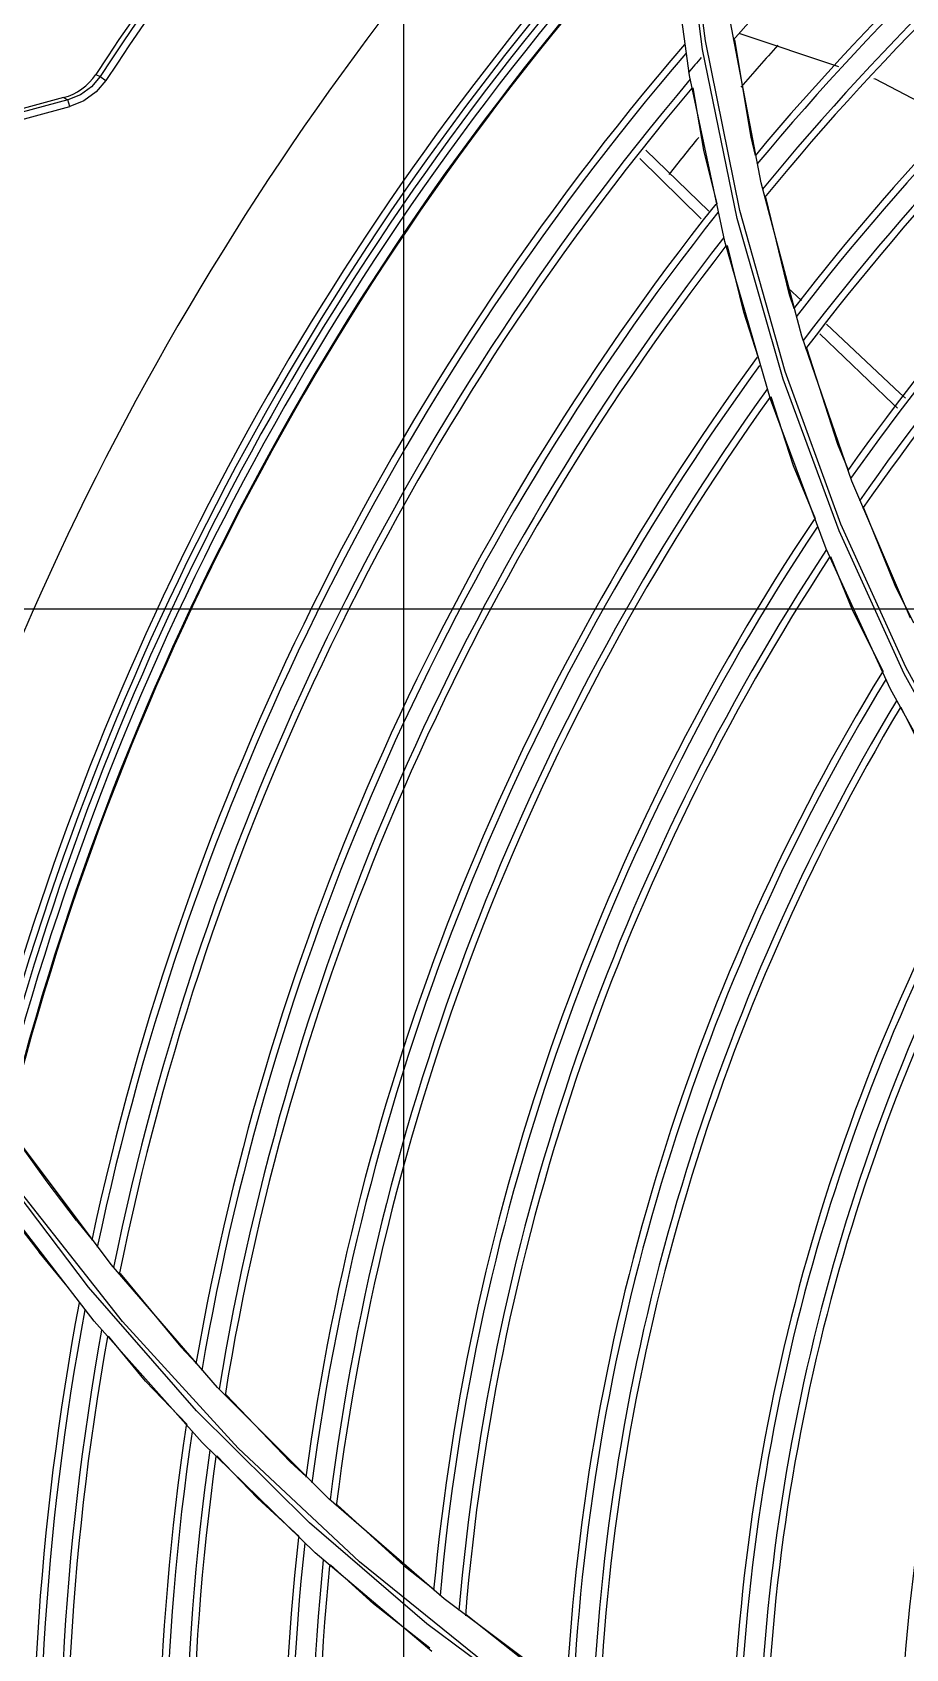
# Model space of a CAD drawing. Header units: metres. Extents: x -367 to 374, y -238 to 224.
# Drawn here: x 351.4604 to 351.5228, y 176.7256 to 176.8413 of the extents above; entities that cross this region are included whole.
import ezdxf
from ezdxf.enums import TextEntityAlignment as Align

# ---------------------------------------------------------------- set-up
doc = ezdxf.new("R2010")
doc.units = ezdxf.units.M
for name, color, linetype in [('ELE-ALIMENTADORES', 160, 'Continuous'), ('LA_BAU_BASES GERAIS_R00$0$ARQ-XREF-ATT', 8, 'Continuous'), ('LA_BAU_BASES GERAIS_R00$0$BASE', 253, 'Continuous'), ('LA_BAU_BASES GERAIS_R00$0$dutos', 31, 'Continuous')]:
    doc.layers.add(name, color=color, linetype=linetype)
doc.styles.add('LA_BAU_BASES GERAIS_R00$0$R60-125-RS', font='romans.shx', dxfattribs={"height": 0.19})
doc.styles.add('LA_BAU_BASES GERAIS_R00$0$R80-100-RS', font='romans.shx', dxfattribs={"height": 0.203})

# ---------------------------------------------------------------- blocks, each defined once
blk = doc.blocks.new('LA_BAU_BASES GERAIS_R00$0$LA_BAU_ALVENARIA SUPERIOR_R01')
at = {"layer": 'LA_BAU_BASES GERAIS_R00$0$BASE', "linetype": 'Continuous'}
blk.add_line((254.7, 176.8), (245.4, 176.8), dxfattribs=at)
blk = doc.blocks.new('LA_BAU_BASES GERAIS_R00$0$A$C2E3D5B4E')
at = {"layer": 'LA_BAU_BASES GERAIS_R00$0$dutos', "color": 251}
for p, q in [((-15.26306938527796, -0.8957732504447335), (-15.26306938527796, -1.455469513867399)), ((-15.24168826003915, -1.109963972649609), (-15.24331967553462, -1.097311278088171)), ((-15.241480286777, -1.10935572329771), (-15.24307690103842, -1.096651010520588)), ((-15.24261422483187, -1.11182290804453), (-15.2443124803649, -1.09940009205792)), ((-15.23750242366168, -1.119509305459076), (-15.239692576165, -1.108013743116032)), ((-15.23901984193799, -1.108815845823926), (-15.23195834658372, -1.111189302883474)), ((-15.2382113151084, -1.116243819083763), (-15.23938761523323, -1.109273748845851)), ((-15.28508819075159, -1.11174531882051), (-15.28478363616159, -1.111901902731631)), ((-15.28478364429884, -1.111901914880661), (-15.28436573261979, -1.112176283045017)), ((-15.24009916520754, -1.123697688562686), (-15.24261422483187, -1.11182290804453)), ((-15.28739365212687, -1.113413397649026), (-15.29328169737937, -1.114996663533645)), ((-15.28708904199357, -1.11356928115282), (-15.29320027934818, -1.115212313043855)), ((-15.28739361911221, -1.113413512489103), (-15.28708904199357, -1.11356928115282)), ((-15.286959219864, -1.114052226797583), (-15.28708901058462, -1.113569397978324)), ((-15.29307051657452, -1.115695024974855), (-15.2869592198499, -1.114052226795764)), ((-15.23788971906333, -1.117560529971968), (-15.2382113151084, -1.116243819083763)), ((-15.24178727043545, -1.122084230829103), (-15.24617423778409, -1.117756669050038)), ((-15.24124244877294, -1.12153781353453), (-15.24573246373984, -1.117159632469964)), ((-15.23459131022628, -1.130465677042309), (-15.23750242366168, -1.119509305459076)), ((-15.23545700018758, -1.127520812329465), (-15.23716209719487, -1.120539632625594)), ((-15.23682620519276, -1.134992283151121), (-15.24009916520754, -1.123697688562686)), ((-15.23461650196123, -1.12791988413818), (-15.23558160537914, -1.127010641224558)), ((-15.2351406757889, -1.128500212727602), (-15.23545700018758, -1.127520812329465)), ((-15.23101370273116, -1.140856120453179), (-15.23459131022628, -1.130465677042309)), ((-15.23285341365272, -1.145680517758308), (-15.23682620519276, -1.134992283151121)), ((-15.22682250010484, -1.150661197092347), (-15.23101370273116, -1.140856120453179)), ((-15.22823691325357, -1.155742895759147), (-15.23285341365272, -1.145680517758308)), ((-15.22303107355356, -1.165163935280077), (-15.22823691325357, -1.155742895759147)), ((-15.2839965343619, -1.196896690909568), (-15.29119755337342, -1.18729217023764)), ((-15.28561651201517, -1.198517753268504), (-15.29293981111323, -1.188849340843888)), ((-15.28318578843846, -1.200969842019447), (-15.29103201667613, -1.190995877992179)), ((-15.2852033803515, -1.200948637782574), (-15.29253812069783, -1.191456463251313)), ((-15.28647280785981, -1.193750607836307), (-15.28534133215499, -1.19512160957828)), ((-15.28714341345358, -1.19843796502181), (-15.28914347423188, -1.196019278479696)), ((-15.27638288443904, -1.205684975042175), (-15.2839965343619, -1.196896690909568)), ((-15.2774712252035, -1.209632281498386), (-15.2852033803515, -1.200948637782574)), ((-15.27489597169188, -1.210029440335063), (-15.28318578843846, -1.200969842019447)), ((-15.26841910418034, -1.213655668848048), (-15.27638288443904, -1.205684975042175)), ((-15.26939913603474, -1.217510295856016), (-15.2774712252035, -1.209632281498386)), ((-15.26623807785472, -1.21817067161254), (-15.27489597169188, -1.210029440335063)), ((-15.26016508780776, -1.220812243394619), (-15.26841910418034, -1.213655668848048)), ((-15.26141334595195, -1.222589223983675), (-15.26979463274392, -1.215384533402073)), ((-15.26104162984439, -1.2245887766191), (-15.26939913603474, -1.217510295856016)), ((-15.25728064840314, -1.225399774633559), (-15.26623807785472, -1.21817067161254)), ((-15.25167658992086, -1.227163297915183), (-15.26016508780776, -1.220812243394619)), ((-15.25279045010893, -1.228985567766983), (-15.26141334595195, -1.222589223983675))]:
    blk.add_line(p, q, dxfattribs=at)
for points in [[(-15.15855342842224, -1.217822311506723), (-15.16352803783957, -1.215954625612255), (-15.16889949859706, -1.213498274076926), (-15.17479900648141, -1.210407929107248), (-15.18130672944289, -1.206491719453595), (-15.18838804241523, -1.20156491548795), (-15.19578846086779, -1.195571933624421), (-15.20301471804078, -1.188738331952379), (-15.20980175853765, -1.181242693012507), (-15.21613921390826, -1.173053846713344), (-15.22197494158854, -1.164178639265344), (-15.22725434543463, -1.154628552407928), (-15.23192565702038, -1.144408950886543), (-15.23592858933262, -1.133541167047667), (-15.23920262976071, -1.122051264023582), (-15.24168826003915, -1.109963972649609)], [(-15.1584706769454, -1.217533781445752), (-15.16346429503119, -1.215655342722755), (-15.16882047503987, -1.213202482215536), (-15.17471054007046, -1.210112905144058), (-15.18121481600474, -1.206193029006215), (-15.18831297130782, -1.20124514423668), (-15.19573578875452, -1.195218367437235), (-15.20295257341741, -1.188372559991592), (-15.20973548073789, -1.180855172349482), (-15.21606583841412, -1.17264013803441), (-15.22188522061379, -1.163743064736707), (-15.22714730320286, -1.154165671523231), (-15.23179902221591, -1.143916115014406), (-15.23578013528368, -1.133014402703054), (-15.23902784689562, -1.12148633717851), (-15.241480286777, -1.10935572329771)], [(-15.28478363616159, -1.111901902731631), (-15.28540834168052, -1.112640326596818), (-15.28619202688924, -1.113207181240512), (-15.28708901064465, -1.113569397750041)], [(-15.28436573261752, -1.112176283045017), (-15.28506913752426, -1.113007573836228), (-15.28595093579997, -1.11364516430757), (-15.2869592198499, -1.114052226795764)], [(-15.22944006512944, -1.112035728829767), (-15.22934643740609, -1.112067198281409), (-15.22355136500119, -1.115105220395606)], [(-15.24065116566317, -1.121004227630408), (-15.24159158024531, -1.117180780583737), (-15.24235139260054, -1.11271139380068)], [(-15.23770312927672, -1.131958197705615), (-15.23874444911462, -1.128756372161376), (-15.23991430695833, -1.124000076800883)], [(-15.22717839069446, -1.134916316093666), (-15.22758024807536, -1.134548877346504), (-15.23281628512541, -1.129615903836282)], [(-15.22773633761108, -1.135616687861955), (-15.22806683744739, -1.135310566982014), (-15.23330209635515, -1.130317893843028)], [(-15.23124904813039, -1.14007317579825), (-15.2320009762102, -1.138221318757758), (-15.23422129303526, -1.131346796297009)], [(-15.23361665140374, -1.143545238162631), (-15.23517103178256, -1.139743831032035), (-15.23677194064521, -1.134821394429935)], [(-15.22657342765388, -1.151002787530786), (-15.2278998486745, -1.148321622370247), (-15.23015342682675, -1.142771484426419)], [(-15.22875425608345, -1.154482551231638), (-15.23092918275779, -1.150117736505933), (-15.23250679756211, -1.146259507048569)], [(-15.22199694974233, -1.166712900067694), (-15.22607435529244, -1.159860787917466), (-15.2274794232535, -1.157040986495019)], [(-15.28647272036051, -1.193750542862915), (-15.28856451414322, -1.190968974143914), (-15.29014710976617, -1.188783421883898), (-15.29115412155352, -1.187353482118567)], [(-15.29249948932829, -1.191509615736948), (-15.29157079354536, -1.192788454179833), (-15.2904436213239, -1.194308223791893), (-15.28914348583112, -1.196019289192634)], [(-15.28333927561062, -1.197547488458156), (-15.27901133211344, -1.202791629415231), (-15.2778913019738, -1.203968516274188)], [(-15.26979463274392, -1.215384533402073), (-15.27788121059075, -1.207362555286352), (-15.28561651201517, -1.198517753268504)], [(-15.27856541895153, -1.208336111914548), (-15.28152718105821, -1.205229711480285), (-15.28419034228773, -1.202009133238505)], [(-15.27577707136652, -1.206190072761899), (-15.27118797404682, -1.211012129014932), (-15.27003583441592, -1.212062113283253)], [(-15.2705316188285, -1.216344697792636), (-15.27353301327912, -1.213614276271699), (-15.27643649030051, -1.210569007285528)], [(-15.26782470051921, -1.214077195261495), (-15.2630594120651, -1.218419965680994), (-15.26087955724552, -1.220138142098847)], [(-15.26120127561262, -1.224338755336873), (-15.26522062564663, -1.221176202054892), (-15.26830445352107, -1.218370789392509)], [(-15.25859222238478, -1.221941035018688), (-15.25467933148639, -1.225025202281074), (-15.25136852537935, -1.227268755026387)]]:
    blk.add_lwpolyline(points, dxfattribs=at)
for centre, radius, start, end in [((-15.09664577555668, -1.235418544163338), 0.2254009994116793, 122.5186267401654, 146.7234435800153), ((-15.09664577555668, -1.235418544163338), 0.2250604704626671, 121.8920667803313, 146.7142208728027), ((-15.09664577555668, -1.235418544163338), 0.2245605424042466, 122.551843557506, 146.7142246018125), ((-15.09664577555668, -1.235418544163338), 0.1905591239651123, 112.2783531507014, 138.5565356775491), ((-15.09664577555668, -1.235418544163338), 0.1839832523680515, 113.9542555301161, 140.1682690309284), ((-15.09664577555668, -1.235418544163338), 0.1834911307777697, 114.0791152413695, 140.2880570873642), ((-15.09664577555668, -1.235418544163338), 0.1820510564945284, 114.4441286047893, 140.6379995099215), ((-15.09664577555668, -1.235418544163338), 0.1815590481756004, 114.5686938711428, 140.7573370959718), ((-15.09664577555668, -1.235418544163338), 0.1749831765762396, 116.226260581128, 142.3409948222628), ((-15.09664577555668, -1.235418544163338), 0.1744910549859578, 116.3497170028933, 142.4586035035185), ((-15.09664577555668, -1.235418544163338), 0.1730509807050165, 116.7105988062622, 142.8020999980658), ((-15.09664577555668, -1.235418544163338), 0.1725589723837885, 116.8337438482328, 142.9192116633491), ((-15.09664577555668, -1.235418544163338), 0.2109578544962958, 135.725997127534, 162.4709759195908), ((-15.09664577555668, -1.235418544163338), 0.1649830923649041, 118.7196917100297, 144.7059103763566), ((-15.09664577555668, -1.235418544163338), 0.1644909707746223, 118.8414886476935, 144.8208247903123), ((-15.09664577555668, -1.235418544163338), 0.163050896493681, 119.1974783235908, 145.1563467183268), ((-15.09664577555668, -1.235418544163338), 0.162558888172453, 119.3189401126494, 145.2707030564), ((-15.09664577555668, -1.235418544163338), 0.2024215989428385, 137.0799290215008, 164.8181183905539), ((-15.09664577555668, -1.235418544163338), 0.202902052479663, 137.2517003858382, 164.0328148589702), ((-15.09664577555668, -1.235418544163338), 0.2007693626458697, 137.315247258122, 165.9920753612059), ((-15.09664577555668, -1.235418544163338), 0.2007016901189957, 137.3592197643565, 165.9040337811339), ((-15.09664577555668, -1.235418544163338), 0.2014652916986249, 137.9999999993071, 165.9920379826073), ((-15.09664577555668, -1.235418544163338), 0.2019674276882384, 137.9999999993071, 164.8181487354978), ((-15.09664577555668, -1.235418544163338), 0.1929833281575634, 139.3142925077447, 167.9575897495747), ((-15.09664577555668, -1.235418544163338), 0.1879299165347182, 137.9999999993071, 139.2139892929152), ((-15.09664577555668, -1.235418544163338), 0.1924912065672816, 139.4376549774205, 168.0793633105313), ((-15.09664577555668, -1.235418544163338), 0.1914654857390326, 139.2874789552425, 139.715048837341), ((-15.28843234637088, -1.109550576670415), 0.00400003368499419, 285.0505625350135, 326.7234351539449), ((-15.09664577555668, -1.235418544163338), 0.1910511322840403, 139.7981878317484, 168.4351737264087), ((-15.09664577555668, -1.235418544163338), 0.1905591239651123, 139.9211883583316, 168.5565356566148), ((-15.09664577555668, -1.235418544163338), 0.1879299165347182, 140.6475736868425, 141.6825795848827), ((-15.09664577555668, -1.235418544163338), 0.1839832523680515, 141.556053501753, 170.168269014938), ((-15.09664577555668, -1.235418544163338), 0.1834911307777697, 141.6776703205401, 170.2880570915968), ((-15.09664577555668, -1.235418544163338), 0.1820510564945284, 142.0330489485173, 170.6379994908979), ((-15.09664577555668, -1.235418544163338), 0.1815590481756004, 142.1542726555483, 170.7573370854259), ((-15.09664577555668, -1.235418544163338), 0.1749831765762396, 143.764603304765, 172.3409948232404), ((-15.09664577555668, -1.235418544163338), 0.1744910549859578, 143.884322793601, 172.4586035113086), ((-15.09664577555668, -1.235418544163338), 0.1730509807050165, 144.234094914512, 172.8021000077997), ((-15.09664577555668, -1.235418544163338), 0.1725589723837885, 144.3533847379103, 172.9192116918472), ((-15.09664577555668, -1.235418544163338), 0.1649830923649041, 146.1759417355539, 174.7059104083143), ((-15.09664577555668, -1.235418544163338), 0.1644909707746223, 146.2933438430709, 174.8208247991995), ((-15.09664577555668, -1.235418544163338), 0.163050896493681, 146.6362664105425, 175.1563467048653), ((-15.09664577555668, -1.235418544163338), 0.162558888172453, 146.7531926667144, 175.2707030523873), ((-15.09664577555668, -1.235418544163338), 0.1549830081535687, 148.5377257483071, 177.0128453126949), ((-15.09664577555668, -1.235418544163338), 0.1544908865632869, 148.6525487762254, 177.1247207319814), ((-15.09664577555668, -1.235418544163338), 0.1530508122823456, 148.9878390069082, 177.4512395156551), ((-15.09664577555668, -1.235418544163338), 0.1525588039611176, 149.1021283622476, 177.562481678095), ((-15.09664577555668, -1.235418544163338), 0.1429829071008861, 151.2981185165972, 179.6935800427134), ((-15.09664577555668, -1.235418544163338), 0.1424907855106043, 151.4094172251019, 179.8012355310549), ((-15.09664577555668, -1.235418544163338), 0.141050711227363, 151.7342664548773, 180.1152358618998), ((-15.09664577555668, -1.235418544163338), 0.140558702908435, 151.8449449230814, 180.2221422560642), ((-15.09664577555668, -1.235418544163338), 0.1309828060482036, 153.9658385653301, 182.2623321167764), ((-15.09664577555668, -1.235418544163338), 0.1929833281575634, 169.3142924777834, 197.9575897679573), ((-15.09664577555668, -1.235418544163338), 0.1924912065672816, 169.4376549545962, 198.0793632939282), ((-15.09664577555668, -1.235418544163338), 0.1910511322840403, 169.7981878333138, 198.4351737158817), ((-15.09664577555668, -1.235418544163338), 0.1905591239651123, 169.921188342075, 198.5565356524597), ((-15.09664577555668, -1.235418544163338), 0.1839832523680515, 171.5560534904525, 200.1682690255536), ((-15.09664577555668, -1.235418544163338), 0.1834911307777697, 171.6776703163449, 200.2880570858332), ((-15.09664577555668, -1.235418544163338), 0.1820510564945284, 172.0330489445563, 200.6379994887915), ((-15.09664577555668, -1.235418544163338), 0.1815590481756004, 172.1542726407986, 200.7573371297255), ((-15.09664577555668, -1.235418544163338), 0.1749831765762396, 173.7646032899718, 202.3409948066952), ((-15.09664577555668, -1.235418544163338), 0.1744910549859578, 173.8843227626575, 202.4586034816217), ((-15.09664577555668, -1.235418544163338), 0.1730509807050165, 174.2340949091825, 202.8020999876554), ((-15.09664577555668, -1.235418544163338), 0.1725589723837885, 174.353384762023, 202.9192116835074)]:
    blk.add_arc(centre, radius, start, end, dxfattribs=at)
blk = doc.blocks.new('LA_BAU_BASES GERAIS_R00')
at = {"layer": 'LA_BAU_BASES GERAIS_R00$0$ARQ-XREF-ATT'}
blk.add_blockref('LA_BAU_BASES GERAIS_R00$0$A$C2E3D5B4E', (366.75, 177.95), dxfattribs=at)
at = {"layer": 'LA_BAU_BASES GERAIS_R00$0$BASE'}
blk.add_blockref('LA_BAU_BASES GERAIS_R00$0$LA_BAU_ALVENARIA SUPERIOR_R01', (100, 0), dxfattribs=at)
at = {"layer": 'LA_BAU_BASES GERAIS_R00$0$BASE', "style": 'LA_BAU_BASES GERAIS_R00$0$R60-125-RS'}
for p in [(242.7815727361595, 218.919159373358), (358.6365727361596, 192.964159373358)]:
    blk.add_attdef('S', text='', height=0.19, rotation=90, dxfattribs=at).set_placement(p, align=Align.MIDDLE_CENTER)
at = {"layer": 'LA_BAU_BASES GERAIS_R00$0$BASE', "style": 'LA_BAU_BASES GERAIS_R00$0$R80-100-RS'}
blk.add_attdef('ACESSO', text='', height=0.203, dxfattribs=at).set_placement((365.922255870473, 191.9868442639211), align=Align.TOP_CENTER)
at = {"layer": 'LA_BAU_BASES GERAIS_R00$0$BASE', "style": 'LA_BAU_BASES GERAIS_R00$0$R60-125-RS'}
blk.add_attdef('S', text='', height=0.19, dxfattribs=at).set_placement((266.114159373358, 180.9134272638404), align=Align.MIDDLE_CENTER)

msp = doc.modelspace()

# ---------------------------------------------------------------- block references
at = {"layer": 'ELE-ALIMENTADORES', "color": 2}
msp.add_blockref('LA_BAU_BASES GERAIS_R00', (0, 0), dxfattribs=at)

doc.saveas('drawing.dxf')
